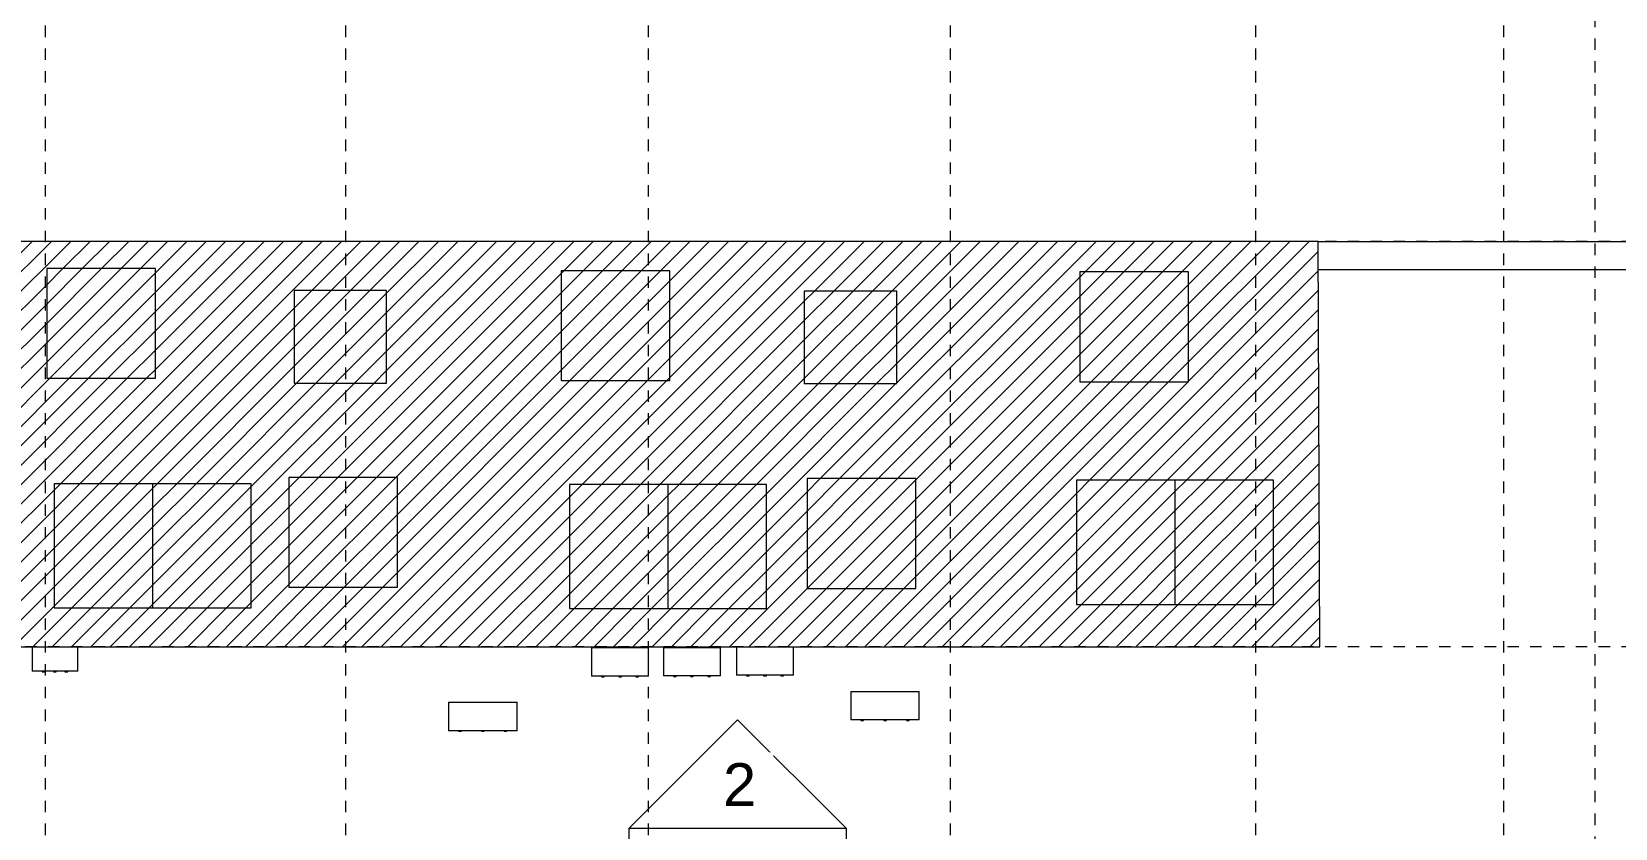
# Model space of a CAD drawing. Header units: metres. Extents: x -43 to 80, y -185 to 8.
# Drawn here: x -2.61 to 11.28, y -147.93 to -140.94 of the extents above; entities that cross this region are included whole.
import ezdxf

# ---------------------------------------------------------------- set-up
doc = ezdxf.new("R2010")
doc.units = ezdxf.units.M
doc.linetypes.add('Grid Line', pattern=[0.022225, 0.0127, -0.003175, 0.003175, -0.003175])
for name, color, linetype, lineweight in [('A-FLOR', 7, 'Continuous', 9), ('A-FLOR-PATT', 7, 'Continuous', 9), ('A-WALL', 7, 'Continuous', 9), ('E-ELEC-EQPM', 7, 'Continuous', 9), ('G-ANNO-SYMB', 7, 'Continuous', 9), ('S-GRID', 7, 'Continuous', 9)]:
    doc.layers.add(name, color=color, linetype=linetype, lineweight=lineweight)
doc.styles.add('Arial', font='arial.ttf', dxfattribs={"height": 0.375})
pattern_1 = [(45, (0, 0), (-0.08485281, 0.08485281), [])]

# ---------------------------------------------------------------- blocks, each defined once
blk = doc.blocks.new('M_Tablero con botones - 250x600x650-2109612-N01 - ESTANQUE CABECERA')
at = {"layer": 'E-ELEC-EQPM'}
for p, q in [((-0.3, 0), (0.3, 0)), ((0.3, -0.25), (0.3, 0)), ((-0.3, 0), (-0.3, -0.25)), ((0.3, -0.25), (-0.3, -0.25)), ((-0.212, -0.25), (-0.212, -0.255)), ((-0.212, -0.25), (-0.212, -0.255)), ((-0.212, -0.255), (-0.208, -0.255)), ((-0.212, -0.255), (-0.208, -0.255)), ((-0.212, -0.255), (-0.208, -0.255)), ((-0.212, -0.255), (-0.188, -0.255)), ((-0.192, -0.255), (-0.188, -0.255)), ((-0.192, -0.255), (-0.188, -0.255)), ((-0.192, -0.255), (-0.188, -0.255)), ((-0.188, -0.255), (-0.188, -0.25)), ((-0.188, -0.255), (-0.188, -0.25)), ((-0.012, -0.25), (-0.012, -0.255)), ((-0.012, -0.25), (-0.012, -0.255)), ((-0.012, -0.255), (-0.008, -0.255)), ((-0.012, -0.255), (-0.008, -0.255)), ((-0.012, -0.255), (-0.008, -0.255)), ((-0.012, -0.255), (0.012, -0.255)), ((0.008, -0.255), (0.012, -0.255)), ((0.008, -0.255), (0.012, -0.255)), ((0.008, -0.255), (0.012, -0.255)), ((0.012, -0.255), (0.012, -0.25)), ((0.012, -0.255), (0.012, -0.25)), ((0.188, -0.25), (0.188, -0.255)), ((0.188, -0.25), (0.188, -0.255)), ((0.188, -0.255), (0.192, -0.255)), ((0.188, -0.255), (0.192, -0.255)), ((0.188, -0.255), (0.192, -0.255)), ((0.188, -0.255), (0.212, -0.255)), ((0.208, -0.255), (0.212, -0.255)), ((0.208, -0.255), (0.212, -0.255)), ((0.208, -0.255), (0.212, -0.255)), ((0.212, -0.255), (0.212, -0.25)), ((0.212, -0.255), (0.212, -0.25))]:
    blk.add_line(p, q, dxfattribs=at)
blk = doc.blocks.new('M_Tablero con botones - 250x500x650-2109129-N01 - ESTANQUE CABECERA')
at = {"layer": 'E-ELEC-EQPM'}
for p, q in [((-0.25, -0.001), (-0.25, -0.25)), ((0.25, -0.25), (0.25, -0.001)), ((0.25, -0.25), (-0.25, -0.25)), ((-0.162, -0.25), (-0.162, -0.255)), ((-0.162, -0.25), (-0.162, -0.255)), ((-0.162, -0.255), (-0.158, -0.255)), ((-0.162, -0.255), (-0.158, -0.255)), ((-0.162, -0.255), (-0.158, -0.255)), ((-0.162, -0.255), (-0.138, -0.255)), ((-0.142, -0.255), (-0.138, -0.255)), ((-0.142, -0.255), (-0.138, -0.255)), ((-0.142, -0.255), (-0.138, -0.255)), ((-0.138, -0.255), (-0.138, -0.25)), ((-0.138, -0.255), (-0.138, -0.25)), ((-0.012, -0.25), (-0.012, -0.255)), ((-0.012, -0.25), (-0.012, -0.255)), ((-0.012, -0.255), (-0.008, -0.255)), ((-0.012, -0.255), (-0.008, -0.255)), ((-0.012, -0.255), (-0.008, -0.255)), ((-0.012, -0.255), (0.012, -0.255)), ((0.008, -0.255), (0.012, -0.255)), ((0.008, -0.255), (0.012, -0.255)), ((0.008, -0.255), (0.012, -0.255)), ((0.012, -0.255), (0.012, -0.25)), ((0.012, -0.255), (0.012, -0.25)), ((0.138, -0.25), (0.138, -0.255)), ((0.138, -0.25), (0.138, -0.255)), ((0.138, -0.255), (0.142, -0.255)), ((0.138, -0.255), (0.142, -0.255)), ((0.138, -0.255), (0.142, -0.255)), ((0.138, -0.255), (0.162, -0.255)), ((0.158, -0.255), (0.162, -0.255)), ((0.158, -0.255), (0.162, -0.255)), ((0.158, -0.255), (0.162, -0.255)), ((0.162, -0.255), (0.162, -0.25)), ((0.162, -0.255), (0.162, -0.25))]:
    blk.add_line(p, q, dxfattribs=at)
blk = doc.blocks.new('M_Tablero con botones - 250x500x650-V1-N01 - ESTANQUE CABECERA')
at = {"layer": 'E-ELEC-EQPM'}
for p, q in [((-0.25, 0), (0.25, 0)), ((-0.25, 0), (-0.25, -0.25)), ((0.25, -0.25), (0.25, 0)), ((0.25, -0.25), (-0.25, -0.25)), ((-0.162, -0.25), (-0.162, -0.255)), ((-0.162, -0.25), (-0.162, -0.255)), ((-0.162, -0.255), (-0.158, -0.255)), ((-0.162, -0.255), (-0.158, -0.255)), ((-0.162, -0.255), (-0.158, -0.255)), ((-0.162, -0.255), (-0.138, -0.255)), ((-0.142, -0.255), (-0.138, -0.255)), ((-0.142, -0.255), (-0.138, -0.255)), ((-0.142, -0.255), (-0.138, -0.255)), ((-0.138, -0.255), (-0.138, -0.25)), ((-0.138, -0.255), (-0.138, -0.25)), ((-0.012, -0.25), (-0.012, -0.255)), ((-0.012, -0.25), (-0.012, -0.255)), ((-0.012, -0.255), (-0.008, -0.255)), ((-0.012, -0.255), (-0.008, -0.255)), ((-0.012, -0.255), (-0.008, -0.255)), ((-0.012, -0.255), (0.012, -0.255)), ((0.008, -0.255), (0.012, -0.255)), ((0.008, -0.255), (0.012, -0.255)), ((0.008, -0.255), (0.012, -0.255)), ((0.012, -0.255), (0.012, -0.25)), ((0.012, -0.255), (0.012, -0.25)), ((0.138, -0.25), (0.138, -0.255)), ((0.138, -0.25), (0.138, -0.255)), ((0.138, -0.255), (0.142, -0.255)), ((0.138, -0.255), (0.142, -0.255)), ((0.138, -0.255), (0.142, -0.255)), ((0.138, -0.255), (0.162, -0.255)), ((0.158, -0.255), (0.162, -0.255)), ((0.158, -0.255), (0.162, -0.255)), ((0.158, -0.255), (0.162, -0.255)), ((0.162, -0.255), (0.162, -0.25)), ((0.162, -0.255), (0.162, -0.25))]:
    blk.add_line(p, q, dxfattribs=at)
blk = doc.blocks.new('M_Tablero con botones - 250x400x500-2109131-N01 - ESTANQUE CABECERA')
at = {"layer": 'E-ELEC-EQPM'}
for p, q in [((-0.2, -0.036), (-0.2, -0.25)), ((0.2, -0.25), (0.2, -0.036)), ((0.2, -0.25), (-0.2, -0.25)), ((-0.112, -0.25), (-0.112, -0.255)), ((-0.112, -0.25), (-0.112, -0.255)), ((-0.112, -0.255), (-0.108, -0.255)), ((-0.112, -0.255), (-0.108, -0.255)), ((-0.112, -0.255), (-0.108, -0.255)), ((-0.112, -0.255), (-0.088, -0.255)), ((-0.092, -0.255), (-0.088, -0.255)), ((-0.092, -0.255), (-0.088, -0.255)), ((-0.092, -0.255), (-0.088, -0.255)), ((-0.088, -0.255), (-0.088, -0.25)), ((-0.088, -0.255), (-0.088, -0.25)), ((-0.012, -0.25), (-0.012, -0.255)), ((-0.012, -0.25), (-0.012, -0.255)), ((-0.012, -0.255), (-0.008, -0.255)), ((-0.012, -0.255), (-0.008, -0.255)), ((-0.012, -0.255), (-0.008, -0.255)), ((-0.012, -0.255), (0.012, -0.255)), ((0.008, -0.255), (0.012, -0.255)), ((0.008, -0.255), (0.012, -0.255)), ((0.008, -0.255), (0.012, -0.255)), ((0.012, -0.255), (0.012, -0.25)), ((0.012, -0.255), (0.012, -0.25)), ((0.088, -0.25), (0.088, -0.255)), ((0.088, -0.25), (0.088, -0.255)), ((0.088, -0.255), (0.092, -0.255)), ((0.088, -0.255), (0.092, -0.255)), ((0.088, -0.255), (0.092, -0.255)), ((0.088, -0.255), (0.112, -0.255)), ((0.108, -0.255), (0.112, -0.255)), ((0.108, -0.255), (0.112, -0.255)), ((0.108, -0.255), (0.112, -0.255)), ((0.112, -0.255), (0.112, -0.25)), ((0.112, -0.255), (0.112, -0.25))]:
    blk.add_line(p, q, dxfattribs=at)
blk = doc.blocks.new('M_Tablero con botones - 250x600x800-2109911-N01 - ESTANQUE CABECERA')
at = {"layer": 'E-ELEC-EQPM'}
for p, q in [((-0.3, 0), (0.3, 0)), ((0.3, -0.25), (0.3, 0)), ((-0.3, 0), (-0.3, -0.25)), ((0.3, -0.25), (-0.3, -0.25)), ((-0.212, -0.25), (-0.212, -0.255)), ((-0.212, -0.25), (-0.212, -0.255)), ((-0.212, -0.255), (-0.208, -0.255)), ((-0.212, -0.255), (-0.208, -0.255)), ((-0.212, -0.255), (-0.208, -0.255)), ((-0.212, -0.255), (-0.188, -0.255)), ((-0.192, -0.255), (-0.188, -0.255)), ((-0.192, -0.255), (-0.188, -0.255)), ((-0.192, -0.255), (-0.188, -0.255)), ((-0.188, -0.255), (-0.188, -0.25)), ((-0.188, -0.255), (-0.188, -0.25)), ((-0.012, -0.25), (-0.012, -0.255)), ((-0.012, -0.25), (-0.012, -0.255)), ((-0.012, -0.255), (-0.008, -0.255)), ((-0.012, -0.255), (-0.008, -0.255)), ((-0.012, -0.255), (-0.008, -0.255)), ((-0.012, -0.255), (0.012, -0.255)), ((0.008, -0.255), (0.012, -0.255)), ((0.008, -0.255), (0.012, -0.255)), ((0.008, -0.255), (0.012, -0.255)), ((0.012, -0.255), (0.012, -0.25)), ((0.012, -0.255), (0.012, -0.25)), ((0.188, -0.25), (0.188, -0.255)), ((0.188, -0.25), (0.188, -0.255)), ((0.188, -0.255), (0.192, -0.255)), ((0.188, -0.255), (0.192, -0.255)), ((0.188, -0.255), (0.192, -0.255)), ((0.188, -0.255), (0.212, -0.255)), ((0.208, -0.255), (0.212, -0.255)), ((0.208, -0.255), (0.212, -0.255)), ((0.208, -0.255), (0.212, -0.255)), ((0.212, -0.255), (0.212, -0.25)), ((0.212, -0.255), (0.212, -0.25))]:
    blk.add_line(p, q, dxfattribs=at)
blk = doc.blocks.new('Elevation - Detail Number-1115207-N01 - ESTANQUE CABECERA')
at = {"layer": 'G-ANNO-SYMB'}
for p, q in [((-0.00635, -0.00635), (-0.00635, 0.00635)), ((-0.00635, 0.00635), (0.00635, 0.00635)), ((0.00635, 0.00635), (0.00635, -0.00635)), ((0.00635, -0.00635), (-0.00635, -0.00635))]:
    blk.add_line(p, q, dxfattribs=at)
blk = doc.blocks.new('Elevation - Detail Number-1115155-N01 - ESTANQUE CABECERA')
at = {"layer": 'G-ANNO-SYMB'}
for p, q in [((0, 0.00635), (-0.00635, 0)), ((0.00635, 0), (0, 0.00635)), ((-0.00635, 0), (0.00635, 0))]:
    blk.add_line(p, q, dxfattribs=at)

msp = doc.modelspace()

# ---------------------------------------------------------------- hatches: boundary and pattern name
at = {"layer": 'A-FLOR-PATT', "true_color": 0xc0c0c0}
h = msp.add_hatch(dxfattribs=at)
h.set_pattern_fill('FP_3', color=9, style=0, pattern_type=2)
h.set_pattern_definition(pattern_1)
h.paths.add_polyline_path([(7.8604, -146.335), (8.6933, -146.335), (8.6783, -142.779), (-2.8886, -142.779), (-2.8092, -146.335), (6.1035, -146.335)])
h.paths.add_polyline_path([(2.1111, -146.0002), (2.1111, -144.9105), (3.8401, -144.9105), (3.8401, -146.0002), (2.9756, -146.0002)])
h.paths.add_polyline_path([(-2.4086, -145.994), (-2.4086, -144.9043), (-0.6797, -144.9043), (-0.6797, -145.994), (-1.5442, -145.994)])
h.paths.add_polyline_path([(7.8604, -145.9627), (6.5577, -145.9627), (6.5577, -144.8729), (8.2867, -144.8729), (8.2867, -145.9627)])
h.paths.add_polyline_path([(4.3466, -145.8232), (4.1965, -145.8232), (4.1965, -144.8599), (5.1508, -144.8599), (5.1508, -145.8232)])
h.paths.add_polyline_path([(0.6035, -145.8125), (-0.3508, -145.8125), (-0.3508, -144.8492), (0.6035, -144.8492)])
h.paths.add_polyline_path([(4.9816, -144.0265), (4.1714, -144.0265), (4.1714, -143.2141), (4.9816, -143.2141), (4.9816, -143.8378)])
h.paths.add_polyline_path([(0.5068, -144.022), (-0.3034, -144.022), (-0.3034, -143.2097), (0.5068, -143.2097), (0.5068, -143.8378)])
h.paths.add_polyline_path([(7.4222, -144.0103), (6.5879, -144.0103), (6.5879, -143.0469), (7.5423, -143.0469), (7.5423, -144.0103)])
h.paths.add_polyline_path([(2.0386, -144.0001), (2.0386, -143.0368), (2.993, -143.0368), (2.993, -144.0001), (2.1111, -144.0001)])
h.paths.add_polyline_path([(-2.4086, -143.9799), (-2.4731, -143.9799), (-2.4731, -143.0166), (-1.5187, -143.0166), (-1.5187, -143.9799), (-1.5442, -143.9799)])
h = msp.add_hatch(dxfattribs=at)
h.set_pattern_fill('FP_3', color=9, style=0, pattern_type=2)
h.set_pattern_definition(pattern_1)
h.paths.add_polyline_path([(-1.5187, -143.9799), (-1.5187, -143.0166), (-2.4731, -143.0166), (-2.4731, -143.9799)])
h = msp.add_hatch(dxfattribs=at)
h.set_pattern_fill('FP_2', color=9, style=0, pattern_type=2)
h.set_pattern_definition(pattern_1)
h.paths.add_polyline_path([(2.993, -144.0001), (2.993, -143.0368), (2.0386, -143.0368), (2.0386, -144.0001)])
h = msp.add_hatch(dxfattribs=at)
h.set_pattern_fill('FP_4', color=9, style=0, pattern_type=2)
h.set_pattern_definition(pattern_1)
h.paths.add_polyline_path([(7.5423, -144.0103), (7.5423, -143.0469), (6.5879, -143.0469), (6.5879, -144.0103)])
h = msp.add_hatch(dxfattribs=at)
h.set_pattern_fill('FP_2', color=9, style=0, pattern_type=2)
h.set_pattern_definition(pattern_1)
h.paths.add_polyline_path([(0.5068, -144.022), (0.5068, -143.2097), (-0.3034, -143.2097), (-0.3034, -144.022)])
h = msp.add_hatch(dxfattribs=at)
h.set_pattern_fill('FP_2', color=9, style=0, pattern_type=2)
h.set_pattern_definition(pattern_1)
h.paths.add_polyline_path([(4.9816, -144.0265), (4.9816, -143.2141), (4.1714, -143.2141), (4.1714, -144.0265), (4.3466, -144.0265)])
h = msp.add_hatch(dxfattribs=at)
h.set_pattern_fill('FP_3', color=9, style=0, pattern_type=2)
h.set_pattern_definition(pattern_1)
h.paths.add_polyline_path([(-0.3508, -145.8125), (0.6035, -145.8125), (0.6035, -144.8492), (-0.3508, -144.8492)])
h = msp.add_hatch(dxfattribs=at)
h.set_pattern_fill('FP_5', color=9, style=0, pattern_type=2)
h.set_pattern_definition(pattern_1)
h.paths.add_polyline_path([(4.1965, -145.8232), (5.1508, -145.8232), (5.1508, -144.8599), (4.1965, -144.8599)])
h = msp.add_hatch(dxfattribs=at)
h.set_pattern_fill('FP_3', color=9, style=0, pattern_type=2)
h.set_pattern_definition(pattern_1)
h.paths.add_polyline_path([(-1.5442, -145.994), (-1.5442, -144.9043), (-2.4086, -144.9043), (-2.4086, -145.994)])
h = msp.add_hatch(dxfattribs=at)
h.set_pattern_fill('FP_2', color=9, style=0, pattern_type=2)
h.set_pattern_definition(pattern_1)
h.paths.add_polyline_path([(-1.5442, -145.994), (-0.6797, -145.994), (-0.6797, -144.9043), (-1.5442, -144.9043)])
h = msp.add_hatch(dxfattribs=at)
h.set_pattern_fill('FP_2', color=9, style=0, pattern_type=2)
h.set_pattern_definition(pattern_1)
h.paths.add_polyline_path([(2.9756, -146.0002), (2.9756, -144.9105), (2.1111, -144.9105), (2.1111, -146.0002)])
h = msp.add_hatch(dxfattribs=at)
h.set_pattern_fill('FP_2', color=9, style=0, pattern_type=2)
h.set_pattern_definition(pattern_1)
h.paths.add_polyline_path([(3.8401, -146.0002), (3.8401, -144.9105), (2.9756, -144.9105), (2.9756, -146.0002)])
h = msp.add_hatch(dxfattribs=at)
h.set_pattern_fill('FP_3', color=9, style=0, pattern_type=2)
h.set_pattern_definition(pattern_1)
h.paths.add_polyline_path([(7.4222, -145.9627), (7.4222, -144.8729), (6.5577, -144.8729), (6.5577, -145.9627)])
h = msp.add_hatch(dxfattribs=at)
h.set_pattern_fill('FP_3', color=9, style=0, pattern_type=2)
h.set_pattern_definition(pattern_1)
h.paths.add_polyline_path([(7.4222, -145.9627), (8.2867, -145.9627), (8.2867, -144.8729), (7.4222, -144.8729)])

# ---------------------------------------------------------------- linework, layer by layer
at = {"layer": 'A-FLOR'}
for p, q in [((8.6783, -142.779), (-2.8886, -142.779)), ((8.6933, -146.335), (8.6783, -142.779)), ((-1.5187, -143.0166), (-2.4731, -143.0166)), ((-2.4731, -143.0166), (-2.4731, -143.9799)), ((-1.5187, -143.9799), (-1.5187, -143.0166)), ((2.993, -143.0368), (2.0386, -143.0368)), ((2.0386, -143.0368), (2.0386, -144.0001)), ((2.993, -144.0001), (2.993, -143.0368)), ((7.5423, -143.0469), (6.5879, -143.0469)), ((6.5879, -143.0469), (6.5879, -144.0103)), ((7.5423, -144.0103), (7.5423, -143.0469)), ((0.5068, -143.2097), (-0.3034, -143.2097)), ((-0.3034, -143.2097), (-0.3034, -144.022)), ((0.5068, -144.022), (0.5068, -143.2097)), ((4.9816, -143.2141), (4.1714, -143.2141)), ((4.1714, -143.2141), (4.1714, -144.0265)), ((4.9816, -144.0265), (4.9816, -143.2141)), ((-2.4731, -143.9799), (-1.5187, -143.9799)), ((-0.3034, -144.022), (0.5068, -144.022)), ((2.0386, -144.0001), (2.993, -144.0001)), ((4.1714, -144.0265), (4.9816, -144.0265)), ((6.5879, -144.0103), (7.5423, -144.0103)), ((0.6035, -144.8492), (-0.3508, -144.8492)), ((-0.3508, -144.8492), (-0.3508, -145.8125)), ((0.6035, -145.8125), (0.6035, -144.8492)), ((5.1508, -144.8599), (4.1965, -144.8599)), ((4.1965, -144.8599), (4.1965, -145.8232)), ((5.1508, -145.8232), (5.1508, -144.8599)), ((-0.6797, -144.9043), (-2.4086, -144.9043)), ((-2.4086, -144.9043), (-2.4086, -145.994)), ((-1.5442, -144.9043), (-1.5442, -145.994)), ((-0.6797, -145.994), (-0.6797, -144.9043)), ((2.1111, -144.9105), (2.1111, -146.0002)), ((3.8401, -144.9105), (2.1111, -144.9105)), ((2.9756, -144.9105), (2.9756, -146.0002)), ((3.8401, -146.0002), (3.8401, -144.9105)), ((8.2867, -144.8729), (6.5577, -144.8729)), ((6.5577, -144.8729), (6.5577, -145.9627)), ((7.4222, -144.8729), (7.4222, -145.9627)), ((8.2867, -145.9627), (8.2867, -144.8729)), ((-0.3508, -145.8125), (0.6035, -145.8125)), ((4.1965, -145.8232), (5.1508, -145.8232)), ((6.5577, -145.9627), (8.2867, -145.9627)), ((-2.4086, -145.994), (-0.6797, -145.994)), ((2.1111, -146.0002), (3.8401, -146.0002)), ((-2.8092, -146.335), (8.6933, -146.335))]:
    msp.add_line(p, q, dxfattribs=at)
at = {"layer": 'A-WALL'}
for p, q in [((8.6783, -142.779), (15.5736, -142.779)), ((15.5736, -143.029), (8.6793, -143.029))]:
    msp.add_line(p, q, dxfattribs=at)
at = {"layer": 'S-GRID', "color": 254, "linetype": 'Grid Line', "true_color": 0xd4d4d4}
for p, q in [((11.107, -182.4986), (11.107, -102.873)), ((-2.4842, -161.7861), (-2.4842, -107.1708)), ((0.1514, -161.7861), (0.1514, -107.1708)), ((2.8039, -161.7861), (2.8039, -107.1708)), ((5.4541, -161.7861), (5.4541, -107.1708)), ((8.1314, -161.7861), (8.1314, -107.1708)), ((10.3068, -161.7861), (10.3068, -107.1708)), ((22.2384, -142.779), (-41.657, -142.779)), ((22.2384, -146.335), (-41.657, -146.335))]:
    msp.add_line(p, q, dxfattribs=at)

# ---------------------------------------------------------------- block references
at = {"layer": 'E-ELEC-EQPM'}
for name, p in [('M_Tablero con botones - 250x400x500-2109131-N01 - ESTANQUE CABECERA', (-2.401, -146.2995)), ('M_Tablero con botones - 250x500x650-V1-N01 - ESTANQUE CABECERA', (2.5555, -146.3422)), ('M_Tablero con botones - 250x500x650-V1-N01 - ESTANQUE CABECERA', (3.1859, -146.3404)), ('M_Tablero con botones - 250x500x650-2109129-N01 - ESTANQUE CABECERA', (3.8269, -146.3339)), ('M_Tablero con botones - 250x600x650-2109612-N01 - ESTANQUE CABECERA', (4.88, -146.7266)), ('M_Tablero con botones - 250x600x800-2109911-N01 - ESTANQUE CABECERA', (1.3517, -146.8208))]:
    msp.add_blockref(name, p, dxfattribs=at)
at = {"layer": 'G-ANNO-SYMB', "xscale": 149.9999999999999, "yscale": 149.9999999999999, "zscale": 149.9999999999999}
for name, p in [('Elevation - Detail Number-1115155-N01 - ESTANQUE CABECERA', (3.5868, -147.9272)), ('Elevation - Detail Number-1115207-N01 - ESTANQUE CABECERA', (3.5868, -148.8797))]:
    msp.add_blockref(name, p, dxfattribs=at)

# ---------------------------------------------------------------- next in the draw order: texts
at = {"layer": 'G-ANNO-SYMB', "insert": (3.4581, -147.3555), "char_height": 0.375, "width": 0.348734, "attachment_point": 1, "style": 'Arial', "bg_fill": 3, "box_fill_scale": 1.25, "bg_fill_color": 256, "bg_fill_true_color": 13158600, "bg_fill_transparency": 0}
msp.add_mtext('2', dxfattribs=at)

doc.saveas('drawing.dxf')
